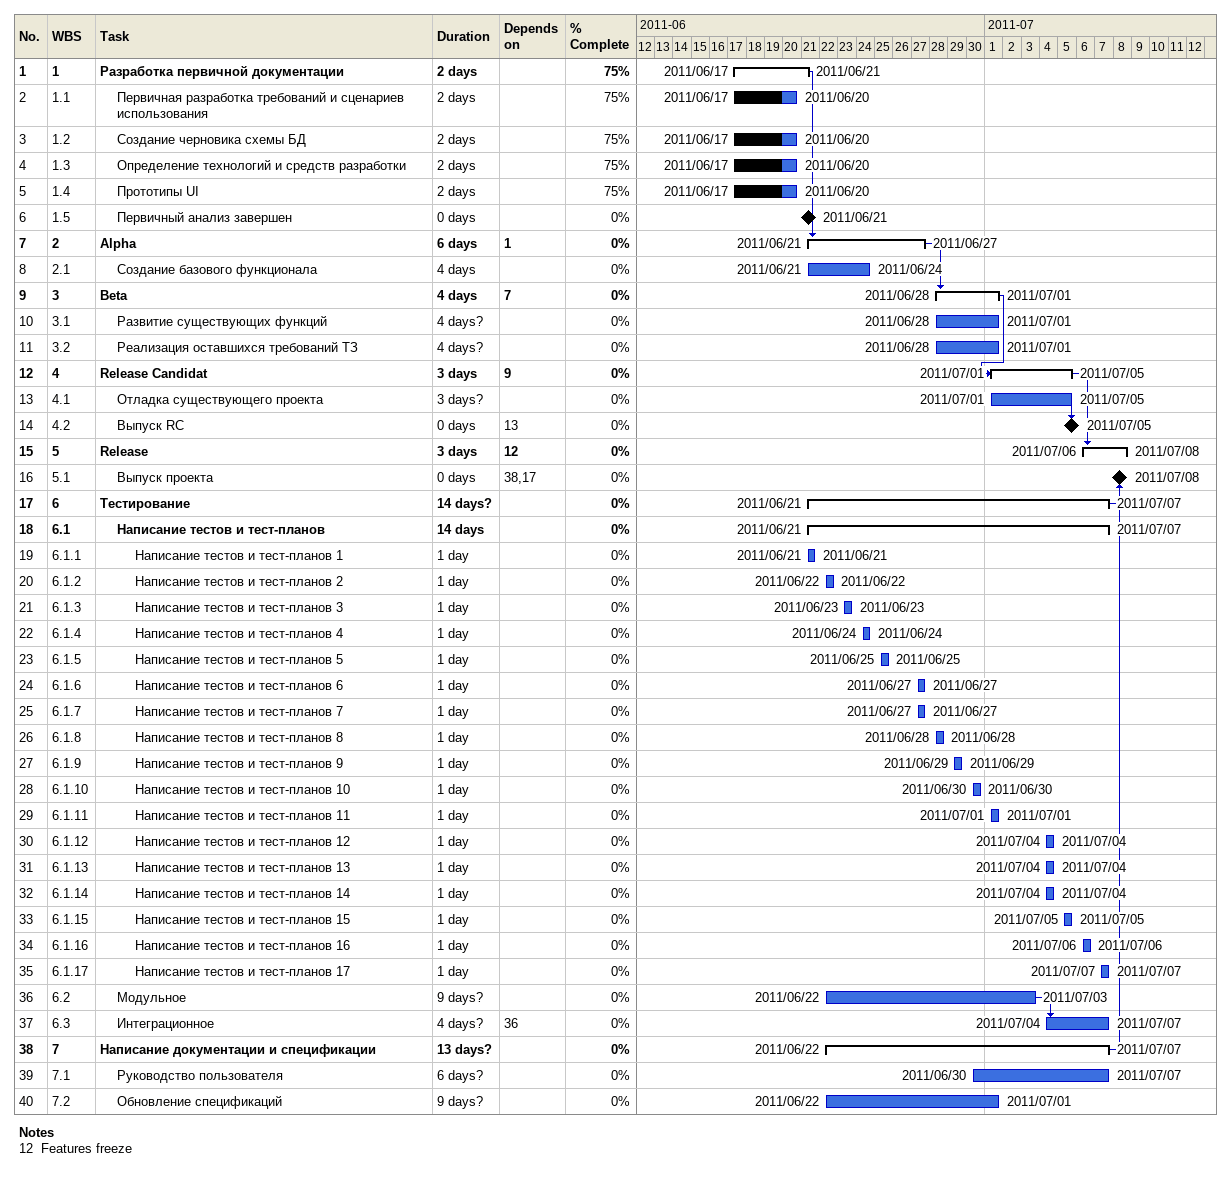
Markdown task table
| ID | WBS | Task | Duration | Start | Finish | Predecessors | % complete |
|---|---|---|---|---|---|---|---|
| 1 | 1 | **Разработка первичной документации** | 2d | 2011-06-17 | 2011-06-21 |  | 75 |
| 2 | 1.1 | Первичная разработка требований и сценариев использования | 2d | 2011-06-17 | 2011-06-20 |  | 75 |
| 3 | 1.2 | Создание черновика схемы БД | 2d | 2011-06-17 | 2011-06-20 |  | 75 |
| 4 | 1.3 | Определение технологий и средств разработки | 2d | 2011-06-17 | 2011-06-20 |  | 75 |
| 5 | 1.4 | Прототипы UI | 2d | 2011-06-17 | 2011-06-20 |  | 75 |
| 6 | 1.5 | Первичный анализ завершен | 0d | 2011-06-21 | 2011-06-21 |  | 0 |
| 7 | 2 | **Alpha** | 6d | 2011-06-21 | 2011-06-27 | 1 | 0 |
| 8 | 2.1 | Создание базового функционала | 4d | 2011-06-21 | 2011-06-24 |  | 0 |
| 9 | 3 | **Beta** | 4d | 2011-06-28 | 2011-07-01 | 7 | 0 |
| 10 | 3.1 | Развитие существующих функций | 4d? | 2011-06-28 | 2011-07-01 |  | 0 |
| 11 | 3.2 | Реализация оставшихся требований ТЗ | 4d? | 2011-06-28 | 2011-07-01 |  | 0 |
| 12 | 4 | **Release Candidat** | 3d | 2011-07-01 | 2011-07-05 | 9 | 0 |
| 13 | 4.1 | Отладка существующего проекта | 3d? | 2011-07-01 | 2011-07-05 |  | 0 |
| 14 | 4.2 | Выпуск RC | 0d | 2011-07-05 | 2011-07-05 | 13 | 0 |
| 15 | 5 | **Release** | 3d | 2011-07-06 | 2011-07-08 | 12 | 0 |
| 16 | 5.1 | Выпуск проекта | 0d | 2011-07-08 | 2011-07-08 | 38, 17 | 0 |
| 17 | 6 | **Тестирование** | 14d? | 2011-06-21 | 2011-07-07 |  | 0 |
| 18 | 6.1 | **Написание тестов и тест-планов** | 14d | 2011-06-21 | 2011-07-07 |  | 0 |
| 19 | 6.1.1 | Написание тестов и тест-планов 1 | 1d | 2011-06-21 | 2011-06-21 |  | 0 |
| 20 | 6.1.2 | Написание тестов и тест-планов 2 | 1d | 2011-06-22 | 2011-06-22 |  | 0 |
| 21 | 6.1.3 | Написание тестов и тест-планов 3 | 1d | 2011-06-23 | 2011-06-23 |  | 0 |
| 22 | 6.1.4 | Написание тестов и тест-планов 4 | 1d | 2011-06-24 | 2011-06-24 |  | 0 |
| 23 | 6.1.5 | Написание тестов и тест-планов 5 | 1d | 2011-06-25 | 2011-06-25 |  | 0 |
| 24 | 6.1.6 | Написание тестов и тест-планов 6 | 1d | 2011-06-27 | 2011-06-27 |  | 0 |
| 25 | 6.1.7 | Написание тестов и тест-планов 7 | 1d | 2011-06-27 | 2011-06-27 |  | 0 |
| 26 | 6.1.8 | Написание тестов и тест-планов 8 | 1d | 2011-06-28 | 2011-06-28 |  | 0 |
| 27 | 6.1.9 | Написание тестов и тест-планов 9 | 1d | 2011-06-29 | 2011-06-29 |  | 0 |
| 28 | 6.1.10 | Написание тестов и тест-планов 10 | 1d | 2011-06-30 | 2011-06-30 |  | 0 |
| 29 | 6.1.11 | Написание тестов и тест-планов 11 | 1d | 2011-07-01 | 2011-07-01 |  | 0 |
| 30 | 6.1.12 | Написание тестов и тест-планов 12 | 1d | 2011-07-04 | 2011-07-04 |  | 0 |
| 31 | 6.1.13 | Написание тестов и тест-планов 13 | 1d | 2011-07-04 | 2011-07-04 |  | 0 |
| 32 | 6.1.14 | Написание тестов и тест-планов 14 | 1d | 2011-07-04 | 2011-07-04 |  | 0 |
| 33 | 6.1.15 | Написание тестов и тест-планов 15 | 1d | 2011-07-05 | 2011-07-05 |  | 0 |
| 34 | 6.1.16 | Написание тестов и тест-планов 16 | 1d | 2011-07-06 | 2011-07-06 |  | 0 |
| 35 | 6.1.17 | Написание тестов и тест-планов 17 | 1d | 2011-07-07 | 2011-07-07 |  | 0 |
| 36 | 6.2 | Модульное | 9d? | 2011-06-22 | 2011-07-03 |  | 0 |
| 37 | 6.3 | Интеграционное | 4d? | 2011-07-04 | 2011-07-07 | 36 | 0 |
| 38 | 7 | **Написание документации и спецификации** | 13d? | 2011-06-22 | 2011-07-07 |  | 0 |
| 39 | 7.1 | Руководство пользователя | 6d? | 2011-06-30 | 2011-07-07 |  | 0 |
| 40 | 7.2 | Обновление спецификаций | 9d? | 2011-06-22 | 2011-07-01 |  | 0 |

Notes
- 12: Features freeze
